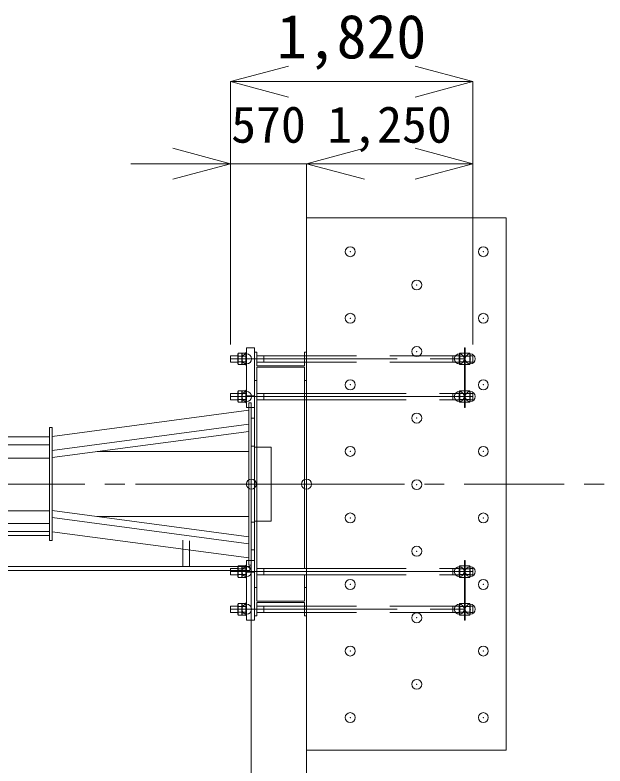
# Model space of a CAD drawing. Units: millimetres at full size, sheet at 1:150. Extents: x -30700 to 29919, y -306531 to 293469.
# Drawn here: x 20454 to 24887, y -6515 to -873 of the extents above; entities that cross this region are included whole.
import ezdxf
from ezdxf.enums import TextEntityAlignment as Align

# ---------------------------------------------------------------- set-up
doc = ezdxf.new("R2010")
doc.units = ezdxf.units.MM
doc.header["$LTSCALE"] = 150
doc.header["$PDMODE"] = 32
doc.header["$PDSIZE"] = 75
for name, pattern in [('CHAIN1', [8, 5, -1, 1, -1]), ('CHAIN2', [12, 9, -1, 1, -1]), ('DASHED1', [1.8, 1.2, -0.6]), ('DASHED3', [4, 3, -1])]:
    doc.linetypes.add(name, pattern=pattern)
for name, color, linetype, lineweight in [('0-0', 7, 'Continuous', 18), ('0-2', 7, 'Continuous', 18), ('1-1', 7, 'Continuous', 18), ('1-2', 7, 'Continuous', 18)]:
    doc.layers.add(name, color=color, linetype=linetype, lineweight=lineweight)
doc.styles.add('ＭＳ ゴシック', font='')
doc.styles.get('ＭＳ ゴシック').set_extended_font_data('MS Gothic')

# ---------------------------------------------------------------- blocks, each defined once
blk = doc.blocks.new('基部タワー立面')
at = {"layer": '0-2'}
for p, q in [((-180.5, 1392.28), (-180.5, 1500.28)), ((-180.5, 1500.28), (329.49, 1500.28)), ((329.49, 1392.28), (329.49, 1500.28)), ((-180.5, 1488.88), (314.5, 1488.88)), ((-165.51, 1488.88), (329.49, 1488.88)), ((-138.87, 1488.42), (-138.87, -1118.12)), ((-102.51, 1488.16), (-102.51, -1118.12)), ((-45.41, -1118.12), (-45.41, 1488.16)), ((-15.5, 1380.28), (-15.5, 1488.58)), ((-3.51, 1380.28), (-3.51, 1488.88)), ((68.49, 1380.28), (68.49, 1489.02)), ((80.5, 1380.28), (80.5, 1488.58)), ((152.49, 1380.28), (152.49, 1488.58)), ((164.49, 1380.28), (164.49, 1488.16)), ((191.04, -1118.12), (191.04, 1488.16)), ((251.49, 1487.06), (251.49, -1118.12)), ((287.86, 1488.42), (287.86, -1118.12)), ((-138.87, 1380.28), (-168.5, 1380.28)), ((-3.51, 1380.28), (-15.5, 1380.28)), ((80.5, 1380.28), (68.49, 1380.28)), ((164.49, 1380.28), (152.49, 1380.28)), ((317.49, 1380.28), (287.86, 1380.28)), ((-177.51, 1254.28), (-177.51, 1158.28)), ((-177.51, 1254.28), (-139.85, 1254.28)), ((-177.51, 1254.28), (-177.51, 1158.28)), ((-177.51, 1254.28), (-139.85, 1254.28)), ((-177.51, 1254.28), (-177.51, 1158.28)), ((-177.51, 1254.28), (-139.85, 1254.28)), ((-177.51, 1158.28), (-139.85, 1158.28)), ((-177.51, 1158.28), (-139.85, 1158.28)), ((-177.51, 1158.28), (-139.85, 1158.28)), ((-156.87, 1157.3), (-156.87, 668.35)), ((-177.51, 666.28), (-177.51, 570.28)), ((-177.51, 666.28), (-139.85, 666.28)), ((-177.51, 570.28), (-139.85, 570.28)), ((-156.87, 570.16), (-156.87, 79.23)), ((-177.51, 78.28), (-177.51, -17.72)), ((-177.51, 78.28), (-139.85, 78.28)), ((-177.51, -17.72), (-139.85, -17.72)), ((-156.87, -15.89), (-156.87, -509.32)), ((-177.51, -509.72), (-177.51, -605.72)), ((-177.51, -509.72), (-139.85, -509.72)), ((-177.51, -509.72), (-177.51, -605.72)), ((-177.51, -509.72), (-139.85, -509.72)), ((-177.51, -605.72), (-139.85, -605.72)), ((-177.51, -605.72), (-139.85, -605.72)), ((-156.87, -603.38), (-156.87, -1118.12)), ((-156.87, -606.69), (-156.87, -1095.65)), ((-258.55, -2016.32), (-140.39, -1129.53)), ((-194.91, -2016.32), (-76.76, -1129.53)), ((-180.5, -1118.12), (314.5, -1118.12)), ((-180.5, -1129.53), (-180.5, -1118.12)), ((-180.5, -1129.53), (312.02, -1129.53)), ((-165.51, -1118.12), (314.5, -1118.12)), ((-165.51, -1118.12), (329.49, -1118.12)), ((-165.51, -1129.53), (329.49, -1129.53)), ((-163.09, -2016.32), (-44.94, -1129.53)), ((-138.87, -1129.53), (314.5, -1129.53)), ((312.08, -2016.32), (193.92, -1129.53)), ((343.9, -2016.32), (225.74, -1129.53)), ((407.54, -2016.32), (289.38, -1129.53)), ((329.49, -1129.53), (329.49, -1118.12)), ((-72.01, -2016.32), (-72.01, -1332.74)), ((221, -2016.32), (221, -1332.74)), ((74.49, -1505.02), (74.49, -2130.24)), ((-291.51, -2016.32), (-291.51, -2027.72)), ((-291.51, -2016.32), (74.49, -2016.32)), ((-291.51, -2027.72), (74.49, -2027.72)), ((440.49, -2016.32), (74.49, -2016.32)), ((440.49, -2027.72), (74.49, -2027.72)), ((440.49, -2016.32), (440.49, -2027.72)), ((440.49, -2016.32), (440.49, -2027.72))]:
    blk.add_line(p, q, dxfattribs=at)
for centre, start, end in [((-168.5, 1392.28), 180, 270), ((-168.5, 1392.28), 180, 270), ((317.49, 1392.28), 270, 0), ((317.49, 1392.28), 270, 0)]:
    blk.add_arc(centre, 12, start, end, dxfattribs=at)
for p in [(74.49, 1500.28), (74.49, -2027.72)]:
    blk.add_point(p, dxfattribs=at)
blk = doc.blocks.new('新型ベース立面')
at = {"layer": '0-0', "color": 4, "linetype": 'CHAIN1', "lineweight": 9}
blk.add_line((-4.53, -1.04), (-4.53, 548.55), dxfattribs=at)
at = {"layer": '0-0'}
for p, q in [((-583.2, 488.6), (-554.4, 488.6)), ((-583.2, 488.6), (-583.2, 456.2)), ((-554.4, 488.6), (-554.4, 456.2)), ((-413.5, 488.6), (-384.7, 488.6)), ((-413.5, 488.6), (-413.5, 456.2)), ((-384.7, 488.6), (-384.7, 456.2)), ((404.43, 488.6), (375.63, 488.6)), ((375.63, 488.6), (375.63, 456.2)), ((404.43, 488.6), (404.43, 456.2)), ((574.14, 488.6), (545.34, 488.6)), ((545.34, 488.6), (545.34, 456.2)), ((574.14, 488.6), (574.14, 456.2)), ((-594.75, 454.4), (-542.85, 454.4)), ((-594.75, 454.4), (-594.75, 438.2)), ((-590.4, 456.2), (-547.2, 456.2)), ((-581.79, 454.4), (-581.79, 438.2)), ((-555.81, 454.4), (-555.81, 438.2)), ((-425.05, 454.4), (-373.15, 454.4)), ((-425.05, 454.4), (-425.05, 438.2)), ((-420.7, 456.2), (-377.5, 456.2)), ((-412.09, 454.4), (-412.09, 438.2)), ((-386.11, 454.4), (-386.11, 438.2)), ((415.98, 454.4), (364.08, 454.4)), ((411.63, 456.2), (368.43, 456.2)), ((377.04, 454.4), (377.04, 438.2)), ((403.02, 454.4), (403.02, 438.2)), ((415.98, 454.4), (415.98, 438.2)), ((585.69, 454.4), (533.79, 454.4)), ((581.34, 456.2), (538.14, 456.2)), ((546.75, 454.4), (546.75, 438.2)), ((572.73, 454.4), (572.73, 438.2)), ((585.69, 454.4), (585.69, 438.2)), ((-618.65, 416.6), (-349.24, 416.6)), ((-618.65, 416.6), (-618.65, 380.6)), ((-597.6, 420.2), (-597.6, 416.6)), ((-597.6, 416.6), (-540, 416.6)), ((-594.75, 438.2), (-542.85, 438.2)), ((-594.75, 436.4), (-542.85, 436.4)), ((-594.75, 436.4), (-594.75, 420.2)), ((-590.4, 438.2), (-547.2, 438.2)), ((-581.79, 436.4), (-581.79, 420.2)), ((-555.81, 436.4), (-555.81, 420.2)), ((-540, 420.2), (-540, 416.6)), ((-427.9, 420.2), (-427.9, 416.6)), ((-427.9, 416.6), (-370.3, 416.6)), ((-425.05, 438.2), (-373.15, 438.2)), ((-425.05, 436.4), (-373.15, 436.4)), ((-425.05, 436.4), (-425.05, 420.2)), ((-420.7, 438.2), (-377.5, 438.2)), ((-412.09, 436.4), (-412.09, 420.2)), ((-402.28, 416.6), (-402.28, 380.6)), ((-386.11, 436.4), (-386.11, 420.2)), ((-370.3, 420.2), (-370.3, 416.6)), ((-349.24, 416.6), (-349.24, 380.6)), ((609.59, 416.6), (340.18, 416.6)), ((340.18, 416.6), (340.18, 380.6)), ((361.23, 420.2), (361.23, 416.6)), ((418.83, 416.6), (361.23, 416.6)), ((415.98, 438.2), (364.08, 438.2)), ((415.98, 436.4), (364.08, 436.4)), ((411.63, 438.2), (368.43, 438.2)), ((377.04, 436.4), (377.04, 420.2)), ((393.21, 416.6), (393.21, 380.6)), ((403.02, 436.4), (403.02, 420.2)), ((415.98, 436.4), (415.98, 420.2)), ((418.83, 420.2), (418.83, 416.6)), ((530.94, 420.2), (530.94, 416.6)), ((588.54, 416.6), (530.94, 416.6)), ((585.69, 438.2), (533.79, 438.2)), ((585.69, 436.4), (533.79, 436.4)), ((581.34, 438.2), (538.14, 438.2)), ((546.75, 436.4), (546.75, 420.2)), ((572.73, 436.4), (572.73, 420.2)), ((585.69, 436.4), (585.69, 420.2)), ((588.54, 420.2), (588.54, 416.6)), ((609.59, 416.6), (609.59, 380.6)), ((-618.65, 380.6), (-349.24, 380.6)), ((-598.5, 380.6), (-598.5, 371)), ((-598.5, 380.6), (589.44, 380.6)), ((-471.22, 380.6), (-471.22, 371)), ((-301.53, 395.6), (292.47, 395.6)), ((-301.53, 380.6), (-301.53, 395.6)), ((-244.53, 395.6), (235.47, 395.6)), ((-175.52, 395.51), (-175.52, 380.6)), ((-171.31, 380.61), (-171.31, 305.61)), ((162.14, 380.6), (162.14, 305.61)), ((166.34, 395.6), (166.34, 380.6)), ((292.47, 379.83), (292.47, 395.6)), ((292.47, 380.6), (292.47, 395.6)), ((609.59, 380.6), (340.18, 380.6)), ((462.16, 380.6), (462.16, 371)), ((589.44, 380.6), (589.44, 371)), ((-598.5, 371), (-537.86, 371)), ((-537.86, 371), (-537.86, 156.2)), ((-531.86, 371), (-531.86, 156.2)), ((-531.86, 371), (522.8, 371)), ((-413.5, 371), (-413.5, 146.6)), ((-384.7, 371), (-384.7, 146.6)), ((375.63, 371), (375.63, 146.6)), ((404.43, 371), (404.43, 146.6)), ((522.8, 371), (522.8, 156.2)), ((589.44, 371), (528.8, 371)), ((528.8, 371), (528.8, 156.2)), ((528.8, 371), (589.44, 371)), ((-171.31, 305.61), (162.14, 305.61)), ((-598.5, 156.2), (-598.5, 146.6)), ((-598.5, 156.2), (-537.86, 156.2)), ((-598.5, 146.6), (-413.5, 146.6)), ((-531.86, 156.2), (-413.5, 156.2)), ((-471.22, 156.2), (-471.22, 146.6)), ((-384.7, 156.2), (522.8, 156.2)), ((-384.7, 146.6), (589.44, 146.6)), ((522.8, 156.2), (404.43, 156.2)), ((589.44, 146.6), (404.43, 146.6)), ((462.16, 156.2), (462.16, 146.6)), ((589.44, 156.2), (528.8, 156.2)), ((528.8, 156.2), (589.44, 156.2)), ((589.44, 156.2), (589.44, 146.6))]:
    blk.add_line(p, q, dxfattribs=at)
at = {"layer": '0-0', "linetype": 'CHAIN1'}
for p, q in [((-568.8, 488.6), (-568.8, -603.4)), ((-399.1, 488.6), (-399.1, 146.6)), ((390.03, 488.6), (390.03, 146.6)), ((559.74, 488.6), (559.74, -603.4)), ((-399.1, 146.6), (-399.1, -603.4)), ((390.03, 146.6), (390.03, -603.4))]:
    blk.add_line(p, q, dxfattribs=at)
at = {"layer": '0-0', "linetype": 'CHAIN2'}
for p, q in [((-568.8, 456.2), (-568.8, 438.2)), ((-399.1, 456.2), (-399.1, 438.2)), ((390.03, 456.2), (390.03, 438.2)), ((559.74, 456.2), (559.74, 438.2)), ((-568.8, 438.2), (-568.8, 420.2)), ((-399.1, 438.2), (-399.1, 420.2)), ((390.03, 438.2), (390.03, 420.2)), ((559.74, 438.2), (559.74, 420.2))]:
    blk.add_line(p, q, dxfattribs=at)
at = {"layer": '0-0', "color": 3, "linetype": 'CHAIN1'}
blk.add_line((-4.53, 380.6), (-4.53, 86.61), dxfattribs=at)
at = {"layer": '0-0', "linetype": 'DASHED3'}
for p, q in [((-583.2, 371), (-583.2, -542.2)), ((-583.2, 338.6), (-554.4, 338.6)), ((-554.4, 371), (-554.4, -542.2)), ((-413.5, 338.6), (-384.7, 338.6)), ((404.43, 338.6), (375.63, 338.6)), ((545.34, 371), (545.34, -542.2)), ((574.14, 338.6), (545.34, 338.6)), ((574.14, 371), (574.14, -542.2)), ((-413.5, 146.6), (-413.5, -542.2)), ((-384.7, 146.6), (-384.7, -542.2)), ((375.63, 146.6), (375.63, -542.2)), ((404.43, 146.6), (404.43, -542.2)), ((-583.2, -513.4), (-554.4, -513.4)), ((-413.5, -513.4), (-384.7, -513.4)), ((404.43, -513.4), (375.63, -513.4)), ((574.14, -513.4), (545.34, -513.4)), ((-618.65, -565), (-618.65, -568.6)), ((-542.85, -565), (-618.65, -565)), ((-542.85, -568.6), (-618.65, -568.6)), ((-542.85, -565), (-349.24, -565)), ((-542.85, -568.6), (-349.24, -568.6)), ((-349.24, -565), (-349.24, -568.6)), ((533.79, -565), (340.18, -565)), ((340.18, -565), (340.18, -568.6)), ((533.79, -568.6), (340.18, -568.6)), ((533.79, -565), (609.59, -565)), ((533.79, -568.6), (609.59, -568.6)), ((609.59, -565), (609.59, -568.6)), ((-583.2, -591.4), (-583.2, -603.4)), ((-583.2, -603.4), (-554.4, -603.4)), ((-554.4, -591.4), (-554.4, -603.4)), ((-413.5, -591.4), (-413.5, -603.4)), ((-413.5, -603.4), (-384.7, -603.4)), ((-384.7, -591.4), (-384.7, -603.4)), ((375.63, -591.4), (375.63, -603.4)), ((404.43, -603.4), (375.63, -603.4)), ((404.43, -591.4), (404.43, -603.4)), ((545.34, -591.4), (545.34, -603.4)), ((574.14, -603.4), (545.34, -603.4)), ((574.14, -591.4), (574.14, -603.4))]:
    blk.add_line(p, q, dxfattribs=at)
at = {"layer": '0-0', "color": 3, "linetype": 'DASHED1'}
for p, q in [((-590.4, -542.2), (-547.2, -542.2)), ((-581.79, -544), (-581.79, -565)), ((-581.79, -589.6), (-581.79, -568.6)), ((-555.81, -544), (-555.81, -565)), ((-555.81, -589.6), (-555.81, -568.6)), ((-420.7, -542.2), (-377.5, -542.2)), ((-412.09, -544), (-412.09, -565)), ((-412.09, -589.6), (-412.09, -568.6)), ((-386.11, -544), (-386.11, -565)), ((-386.11, -589.6), (-386.11, -568.6)), ((411.63, -542.2), (368.43, -542.2)), ((377.04, -544), (377.04, -565)), ((377.04, -589.6), (377.04, -568.6)), ((403.02, -544), (403.02, -565)), ((403.02, -589.6), (403.02, -568.6)), ((581.34, -542.2), (538.14, -542.2)), ((546.75, -544), (546.75, -565)), ((546.75, -589.6), (546.75, -568.6)), ((572.73, -544), (572.73, -565)), ((572.73, -589.6), (572.73, -568.6)), ((-547.2, -591.4), (-590.4, -591.4)), ((-377.5, -591.4), (-420.7, -591.4)), ((368.43, -591.4), (411.63, -591.4)), ((538.14, -591.4), (581.34, -591.4))]:
    blk.add_line(p, q, dxfattribs=at)
at = {"layer": '0-0'}
for points in [[(-594.75, 454.4), (-590.4, 456.2), (-581.79, 454.4), (-568.8, 456.2), (-555.81, 454.4), (-547.2, 456.2), (-542.85, 454.4), (-542.85, 438.2)], [(-425.05, 454.4), (-420.7, 456.2), (-412.09, 454.4), (-399.1, 456.2), (-386.11, 454.4), (-377.5, 456.2), (-373.15, 454.4), (-373.15, 438.2)], [(415.98, 454.4), (411.63, 456.2), (403.02, 454.4), (390.03, 456.2), (377.04, 454.4), (368.43, 456.2), (364.08, 454.4), (364.08, 438.2)], [(585.69, 454.4), (581.34, 456.2), (572.73, 454.4), (559.74, 456.2), (546.75, 454.4), (538.14, 456.2), (533.79, 454.4), (533.79, 438.2)], [(-597.6, 420.2), (-546.38, 420.2), (-540, 420.2)], [(-594.75, 436.4), (-590.4, 438.2), (-581.79, 436.4), (-568.8, 438.2), (-555.81, 436.4), (-547.2, 438.2), (-542.85, 436.4), (-542.85, 420.2)], [(-427.9, 420.2), (-376.67, 420.2), (-370.3, 420.2)], [(-425.05, 436.4), (-420.7, 438.2), (-412.09, 436.4), (-399.1, 438.2), (-386.11, 436.4), (-377.5, 438.2), (-373.15, 436.4), (-373.15, 420.2)], [(418.83, 420.2), (367.61, 420.2), (361.23, 420.2)], [(415.98, 436.4), (411.63, 438.2), (403.02, 436.4), (390.03, 438.2), (377.04, 436.4), (368.43, 438.2), (364.08, 436.4), (364.08, 420.2)], [(588.54, 420.2), (537.31, 420.2), (530.94, 420.2)], [(585.69, 436.4), (581.34, 438.2), (572.73, 436.4), (559.74, 438.2), (546.75, 436.4), (538.14, 438.2), (533.79, 436.4), (533.79, 420.2)]]:
    blk.add_lwpolyline(points, dxfattribs=at)
at = {"layer": '0-0', "color": 3, "linetype": 'DASHED1'}
for points in [[(-542.85, -544), (-547.2, -542.2), (-555.81, -544), (-568.8, -542.2), (-581.79, -544), (-590.4, -542.2), (-594.75, -544)], [(-594.75, -544), (-542.85, -544), (-542.85, -565)], [(-594.75, -544), (-594.75, -565), (-542.85, -565)], [(-542.85, -589.6), (-594.75, -589.6), (-594.75, -568.6)], [(-542.85, -589.6), (-542.85, -568.6), (-594.75, -568.6)], [(-373.15, -544), (-377.5, -542.2), (-386.11, -544), (-399.1, -542.2), (-412.09, -544), (-420.7, -542.2), (-425.05, -544)], [(-425.05, -544), (-373.15, -544), (-373.15, -565)], [(-425.05, -544), (-425.05, -565), (-373.15, -565)], [(-373.15, -589.6), (-425.05, -589.6), (-425.05, -568.6)], [(-373.15, -589.6), (-373.15, -568.6), (-425.05, -568.6)], [(364.08, -544), (368.43, -542.2), (377.04, -544), (390.03, -542.2), (403.02, -544), (411.63, -542.2), (415.98, -544)], [(415.98, -544), (364.08, -544), (364.08, -565)], [(415.98, -544), (415.98, -565), (364.08, -565)], [(364.08, -589.6), (415.98, -589.6), (415.98, -568.6)], [(364.08, -589.6), (364.08, -568.6), (415.98, -568.6)], [(533.79, -544), (538.14, -542.2), (546.75, -544), (559.74, -542.2), (572.73, -544), (581.34, -542.2), (585.69, -544)], [(585.69, -544), (533.79, -544), (533.79, -565)], [(585.69, -544), (585.69, -565), (533.79, -565)], [(533.79, -589.6), (585.69, -589.6), (585.69, -568.6)], [(533.79, -589.6), (533.79, -568.6), (585.69, -568.6)], [(-594.75, -589.6), (-590.4, -591.4), (-581.79, -589.6), (-568.8, -591.4), (-555.81, -589.6), (-547.2, -591.4), (-542.85, -589.6)], [(-425.05, -589.6), (-420.7, -591.4), (-412.09, -589.6), (-399.1, -591.4), (-386.11, -589.6), (-377.5, -591.4), (-373.15, -589.6)], [(415.98, -589.6), (411.63, -591.4), (403.02, -589.6), (390.03, -591.4), (377.04, -589.6), (368.43, -591.4), (364.08, -589.6)], [(585.69, -589.6), (581.34, -591.4), (572.73, -589.6), (559.74, -591.4), (546.75, -589.6), (538.14, -591.4), (533.79, -589.6)]]:
    blk.add_lwpolyline(points, dxfattribs=at)
at = {"layer": '0-0'}
for p in [(-568.8, 416.6), (-399.1, 416.6), (390.03, 416.6), (559.74, 416.6), (-4.53, 395.6), (-4.53, 146.6), (-568.8, -542.2), (-399.1, -542.2), (390.03, -542.2), (559.74, -542.2), (-568.8, -591.4), (-399.1, -591.4), (390.03, -591.4), (559.74, -591.4)]:
    blk.add_point(p, dxfattribs=at)

msp = doc.modelspace()

# ---------------------------------------------------------------- linework, layer by layer
at = {"layer": '1-1', "color": 4, "lineweight": 9}
for p, q in [((22074.2, -1373.2), (22508.9, -1256.8)), ((23894.2, -1373.2), (23459.6, -1256.8)), ((22074.2, -1373.2), (22508.9, -1489.7)), ((22074.2, -1373.2), (23894.2, -1373.2)), ((23894.2, -1373.2), (23459.6, -1489.7)), ((22074.2, -1989.8), (21639.6, -1873.3)), ((22644.2, -1989.8), (23078.9, -1873.3)), ((22644.2, -1989.8), (23078.9, -1873.3)), ((23894.2, -1989.8), (23459.6, -1873.3)), ((22074.2, -1989.8), (21324.2, -1989.8)), ((22074.2, -1989.8), (21639.6, -2106.2)), ((22074.2, -1989.8), (22644.2, -1989.8)), ((22644.2, -1989.8), (23394.2, -1989.8)), ((22644.2, -1989.8), (23078.9, -2106.2)), ((22644.2, -1989.8), (23078.9, -2106.2)), ((22644.2, -1989.8), (23894.2, -1989.8)), ((23894.2, -1989.8), (23459.6, -2106.2))]:
    msp.add_line(p, q, dxfattribs=at)
at = {"layer": '1-1'}
for p, q in [((22074.2, -1373.2), (22074.2, -1989.8)), ((23894.2, -1373.2), (23894.2, -1989.8)), ((22074.2, -1989.8), (22074.2, -3349)), ((22644.2, -1989.8), (22644.2, -3349)), ((23894.2, -1989.8), (23894.2, -3349)), ((21714.2, -5011.9), (21714.2, -4818.9)), ((21764.2, -5011.9), (21764.2, -4822.2)), ((19299.2, -5016.6), (22219.2, -5016.6)), ((22219.2, -5046.6), (22219.2, -5016.6)), ((19299.2, -5046.6), (22219.2, -5046.6))]:
    msp.add_line(p, q, dxfattribs=at)
at = {"layer": '1-1', "color": 6}
for p, q in [((22644.2, -6396.6), (22644.2, -2396.6)), ((22644.2, -2396.6), (24144.2, -2396.6))]:
    msp.add_line(p, q, dxfattribs=at)
at = {"layer": '1-1', "color": 2, "linetype": 'CHAIN1'}
msp.add_line((14229.7, -4396.6), (27671.5, -4396.6), dxfattribs=at)
at = {"layer": '1-1', "color": 6}
msp.add_lwpolyline([(22644.2, -6396.6), (24144.2, -6396.6), (24144.2, -2396.6)], dxfattribs=at)
at = {"layer": '1-1', "color": 3}
for p in [(22972.9, -2651.1), (23972.9, -2651.1), (23472.9, -2901.1), (22972.9, -3151.1), (23972.9, -3151.1), (23472.9, -3401.1), (22972.9, -3651.1), (23972.9, -3651.1), (23472.9, -3901.1), (22972.9, -4151.1), (23972.9, -4151.1), (23472.9, -4401.1), (22972.9, -4651.1), (23972.9, -4651.1), (23472.9, -4901.1), (22972.9, -5151.1), (23972.9, -5151.1), (23472.9, -5401.1), (22972.9, -5651.1), (23972.9, -5651.1), (23472.9, -5901.1), (22972.9, -6151.1), (23972.9, -6151.1)]:
    msp.add_point(p, dxfattribs=at)
at = {"layer": '1-2', "color": 4, "lineweight": 9}
msp.add_line((22644.2, -4518.2), (22644.2, -9991.2), dxfattribs=at)
msp.add_lwpolyline([(22229.2, -4518.2), (22229.2, -9991.2), (-1290.8, -9991.2)], dxfattribs=at)

# ---------------------------------------------------------------- block references
at = {"layer": '1-1', "xscale": 1.666667, "yscale": 1.666667, "rotation": 90}
for name, p in [('新型ベース立面', (22888.6, -4389.1)), ('基部タワー立面', (18849.7, -4520.8))]:
    msp.add_blockref(name, p, dxfattribs=at)

# ---------------------------------------------------------------- texts
at = {"layer": '1-1', "style": 'ＭＳ ゴシック'}
for s, height, p in [('1,820', 329.9, (22421.7, -1298.2)), ('570', 274.9, (22078, -1914.8)), ('1,250', 274.9, (22800.5, -1914.8))]:
    msp.add_text(s, height=height, dxfattribs=at).set_placement(p, align=Align.BOTTOM_LEFT)

doc.saveas('drawing.dxf')
